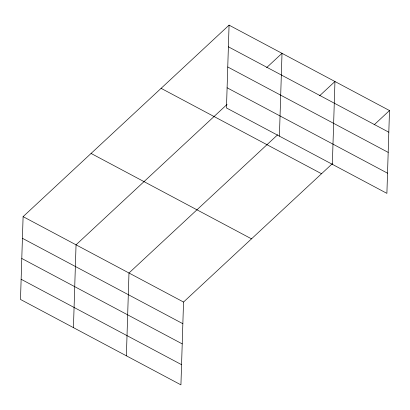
<?xml version="1.0" encoding="UTF-8"?>
<svg xmlns="http://www.w3.org/2000/svg" width="410" height="410" viewBox="0 0 410 410"><rect width="100%" height="100%" fill="white"/><g stroke="black" fill="none" stroke-linecap="round" stroke-linejoin="round"><path stroke-width="0.61" d="M229.072 25.143L226.469 107.958L386.896 193.361L389.5 110.546L229.072 25.143L23.103 216.639L20.5 299.454L180.928 384.857L183.531 302.042L332.238 163.785M73.441 327.636L76.045 244.821L227.078 104.401M126.382 355.818L128.986 273.004L277.693 134.746M279.41 136.146L282.013 53.326L266.649 67.609M332.351 164.328L334.955 81.508L319.59 95.791M374.135 124.83L389.5 110.546M228.39 46.807L388.818 132.21M227.76 66.989L388.183 152.387M227.104 87.781L387.532 173.184M161.104 88.335L321.527 173.737M91.071 153.442L251.499 238.845M23.103 216.639L183.531 302.042M22.422 238.297L182.85 323.7M21.786 258.479L182.214 343.882M21.136 279.271L181.563 364.674"/></g></svg>
